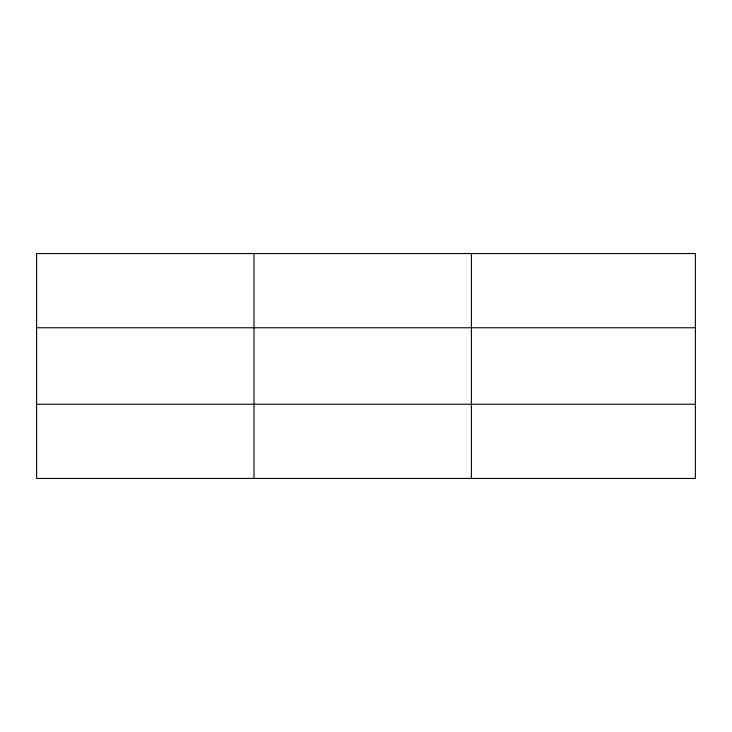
<?xml version="1.0" encoding="UTF-8"?>
<svg xmlns="http://www.w3.org/2000/svg" width="732" height="732" viewBox="0 0 732 732"><rect width="100%" height="100%" fill="white"/><g stroke="black" fill="none" stroke-linecap="round" stroke-linejoin="round"><path stroke-width="1.1" d="M254.004 478.454L254.004 253.547M471.408 478.454L471.408 253.547M36.6 327.762L695.4 327.762M36.6 404.238L695.4 404.238M695.4 253.547L695.4 478.454L36.6 478.454L36.6 253.547L695.4 253.547"/></g></svg>
